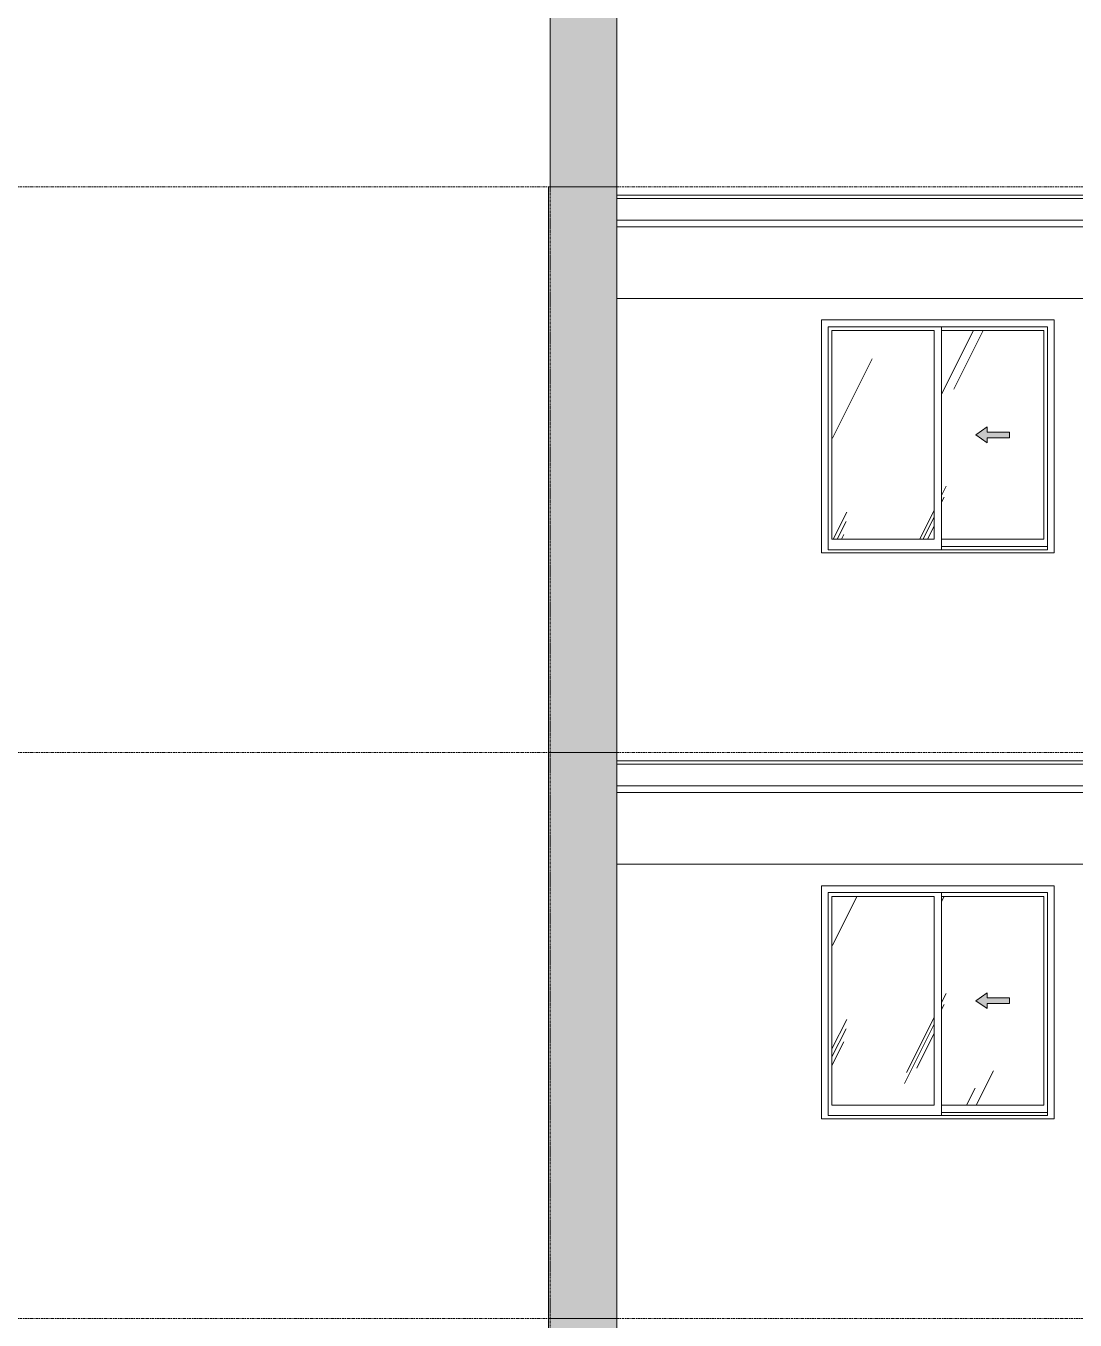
# Model space of a CAD drawing. Header units: millimetres. Extents: x 1240 to 198004, y -7796 to 35300.
# Drawn here: x 14084 to 20392, y 19190 to 26967 of the extents above; entities that cross this region are included whole.
import ezdxf

# ---------------------------------------------------------------- set-up
doc = ezdxf.new("R2010")
doc.units = ezdxf.units.MM
for name, pattern in [('1 NÉT CALL OUT', [6, 3, -3]), ('Centre', [31.75, 6.35, -4.7625, 15.875, -4.7625]), ('Grid Line', [22.225, 12.7, -3.175, 3.175, -3.175])]:
    doc.linetypes.add(name, pattern=pattern)
for name, color, linetype, lineweight in [('0-1', 7, 'Continuous', 5), ('A-DETL-GENF', 92, 'Continuous', 9), ('A-DETL-GENF-2', 92, '1 NÉT CALL OUT', 9), ('A-FLOR-2', 7, 'Continuous', 9), ('A-FLOR-LEVL-2', 51, 'Centre', 9), ('A-GLAZ', 151, 'Continuous', 9), ('A-GLAZ-3', 7, '1 NÉT CALL OUT', 9), ('A-WALL', 113, 'Continuous', 9), ('A-WALL-PATT-3', 111, 'Continuous', 5), ('S-BEAM-3', 7, 'Continuous', 9), ('S-GRID-1', 1, 'Grid Line', 9)]:
    doc.layers.add(name, color=color, linetype=linetype, lineweight=lineweight)
pattern_1 = [(63.435, (2168, 104.33), (-0.001, 1524.001), [532.46, -2875.304]), (63.435, (644, 104.33), (-0.001, 1524.001), [532.46, -2875.304]), (63.435, (2897.55, 398.8), (-0.001, 1524.001), [532.46, -2875.304]), (63.435, (1373.55, 398.8), (-0.001, 1524.001), [532.46, -2875.304]), (63.435, (2787.1, 294.83), (-0.001, 1524.001), [532.46, -2875.304]), (63.435, (1263.1, 294.83), (-0.001, 1524.001), [532.46, -2875.304]), (63.435, (2674.6, 890.1), (-0.001, 1524.001), [258.8, -3148.965]), (63.435, (1150.6, 890.1), (-0.001, 1524.001), [258.8, -3148.965]), (63.435, (2600.96, 797.95), (-0.001, 1524.001), [532.46, -2875.304]), (63.435, (1076.96, 797.95), (-0.001, 1524.001), [532.46, -2875.304]), (63.435, (2613.95, 864.1), (-0.001, 1524.001), [532.46, -2875.304]), (63.435, (1089.95, 864.1), (-0.001, 1524.001), [532.46, -2875.304]), (63.435, (1999.1, 573.94), (-0.001, 1524.001), [532.46, -2875.304]), (63.435, (475.1, 573.94), (-0.001, 1524.001), [532.46, -2875.304]), (63.435, (2012.1, 651.9), (-0.001, 1524.001), [532.46, -2875.304]), (63.435, (488.1, 651.9), (-0.001, 1524.001), [532.46, -2875.304]), (63.435, (2015.6, 708.1), (-0.001, 1524.001), [532.46, -2875.304]), (63.435, (491.6, 708.1), (-0.001, 1524.001), [532.46, -2875.304])]
pattern_2 = [(63.435, (2168, 104.33), (-0.001, 1524.001), [532.46, -2875.304]), (63.435, (644, 104.33), (-0.001, 1524.001), [532.46, -2875.304]), (63.435, (2897.55, 398.8), (-0.001, 1524.001), [532.46, -2875.304]), (63.435, (1373.55, 398.8), (-0.001, 1524.001), [532.46, -2875.304]), (63.435, (2787.1, 294.83), (-0.001, 1524.001), [532.46, -2875.304]), (63.435, (1263.1, 294.83), (-0.001, 1524.001), [532.46, -2875.304]), (63.435, (2674.6, 890.1), (-0.001, 1524.001), [258.8, -3148.965]), (63.435, (1150.6, 890.1), (-0.001, 1524.001), [258.8, -3148.965]), (63.435, (2600.96, 797.95), (-0.001, 1524.001), [532.46, -2875.304]), (63.435, (1076.96, 797.95), (-0.001, 1524.001), [532.46, -2875.304]), (63.435, (2613.95, 864.1), (-0.001, 1524.001), [532.46, -2875.304]), (63.435, (1089.95, 864.1), (-0.001, 1524.001), [532.46, -2875.304]), (63.435, (1999.1, 573.94), (-0.001, 1524.001), [532.46, -2875.304]), (63.435, (475.1, 573.94), (-0.001, 1524.001), [532.46, -2875.304]), (63.435, (2012.1, 651.9), (-0.001, 1524.001), [532.46, -2875.304]), (63.435, (488.1, 651.9), (-0.001, 1524.001), [532.46, -2875.304]), (63.435, (2015.6, 708.1), (-0.001, 1524.001), [532.46, -2875.304]), (63.435, (491.6, 708.1), (-0.001, 1524.001), [532.46, -2875.304])]

# ---------------------------------------------------------------- blocks, each defined once
blk = doc.blocks.new('NCV_TKTC_KET CAU_rvt-1-TKCS_MẶT ĐỨNG NỘI KHU 1')
at = {"layer": 'A-FLOR-2'}
for p, q in [((17636.9, 25930), (23335.3, 25930)), ((23335.3, 25760), (17636.9, 25760)), ((17636.9, 22530), (23335.3, 22530)), ((23335.3, 22360), (17636.9, 22360))]:
    blk.add_line(p, q, dxfattribs=at)
at = {"layer": 'S-BEAM-3'}
for p, q in [((17636.9, 25930), (23335.3, 25930)), ((17636.9, 25330), (20586.9, 25330)), ((17636.9, 22530), (23335.3, 22530)), ((17636.9, 21930), (20586.9, 21930))]:
    blk.add_line(p, q, dxfattribs=at)
blk = doc.blocks.new('1_FAMILY RVT - W01-WxH 1400x1400xmm-V275-TKCS_MẶT ĐỨNG NỘI KHU 1')
at = {"layer": 'A-DETL-GENF-2'}
blk.add_hatch(color=256, dxfattribs=at).paths.add_polyline_path([(19862.4, 21062.1), (19862.4, 21092.6), (19997.9, 21092.6), (19997.9, 21126.5), (19862.4, 21126.5), (19862.4, 21157), (19794.7, 21109.5)])
at = {"layer": 'A-GLAZ'}
h = blk.add_hatch(dxfattribs=at)
h.set_pattern_fill('FP_2', color=256, style=0, pattern_type=2)
h.set_pattern_definition(pattern_1)
h.paths.add_polyline_path([(18930.4, 20482.6), (19544.7, 20482.6), (19544.7, 21736.5), (18930.4, 21736.5), (18930.4, 21346)])
h = blk.add_hatch(dxfattribs=at)
h.set_pattern_fill('FP_2', color=256, style=0, pattern_type=2)
h.set_pattern_definition(pattern_1)
h.paths.add_polyline_path([(20203.4, 20482.6), (20203.4, 21736.5), (19589.2, 21736.5), (19589.2, 20482.6)])
h.paths.add_polyline_path([(19862.4, 21062.1), (19794.7, 21109.5), (19862.4, 21157), (19862.4, 21126.5), (19997.9, 21126.5), (19997.9, 21092.6), (19862.4, 21092.6)])
at = {"layer": 'A-DETL-GENF'}
for p, q in [((19794.7, 21109.5), (19862.4, 21157)), ((19794.7, 21109.5), (19862.4, 21157)), ((19862.4, 21157), (19862.4, 21126.5)), ((19862.4, 21157), (19862.4, 21126.5)), ((19794.7, 21109.5), (19862.4, 21062.1)), ((19862.4, 21062.1), (19794.7, 21109.5)), ((19997.9, 21126.5), (19862.4, 21126.5)), ((19862.4, 21126.5), (19997.9, 21126.5)), ((19862.4, 21092.6), (19862.4, 21062.1)), ((19997.9, 21092.6), (19862.4, 21092.6)), ((19862.4, 21092.6), (19862.4, 21062.1)), ((19997.9, 21092.6), (19862.4, 21092.6)), ((19997.9, 21126.5), (19997.9, 21092.6)), ((19997.9, 21126.5), (19997.9, 21092.6))]:
    blk.add_line(p, q, dxfattribs=at)
at = {"layer": 'A-GLAZ'}
for p, q in [((20266.9, 21800), (18866.9, 21800)), ((18866.9, 20400), (18866.9, 21800)), ((20266.9, 20400), (20266.9, 21800)), ((18907.9, 21759.1), (18907.9, 20419)), ((18907.9, 21759.1), (20226, 21759.1)), ((18930.4, 21736.5), (19544.7, 21736.5)), ((18930.4, 20482.6), (18930.4, 21736.5)), ((19544.7, 21736.5), (19544.7, 20482.6)), ((19589.2, 20419), (19589.2, 21759.1)), ((20203.4, 21736.5), (19589.2, 21736.5)), ((20203.4, 20482.6), (20203.4, 21736.5)), ((20226, 21759.1), (20226, 20419)), ((19544.7, 20482.6), (18930.4, 20482.6)), ((19589.2, 20482.6), (20203.4, 20482.6)), ((20266.9, 20400), (18866.9, 20400)), ((20226, 20419), (18907.9, 20419)), ((20226, 20438.1), (19589.2, 20438.1)), ((20226, 20438.1), (19589.2, 20438.1))]:
    blk.add_line(p, q, dxfattribs=at)
blk = doc.blocks.new('1_FAMILY RVT - W01-WxH 1400x1400xmm-V276-TKCS_MẶT ĐỨNG NỘI KHU 1')
at = {"layer": 'A-DETL-GENF-2'}
blk.add_hatch(color=256, dxfattribs=at).paths.add_polyline_path([(19862.4, 24462.1), (19862.4, 24492.6), (19997.9, 24492.6), (19997.9, 24526.5), (19862.4, 24526.5), (19862.4, 24557), (19794.7, 24509.5)])
at = {"layer": 'A-GLAZ'}
h = blk.add_hatch(dxfattribs=at)
h.set_pattern_fill('FP_7', color=256, style=0, pattern_type=2)
h.set_pattern_definition(pattern_2)
h.paths.add_polyline_path([(18930.4, 23882.6), (19544.7, 23882.6), (19544.7, 25136.5), (18930.4, 25136.5)])
h = blk.add_hatch(dxfattribs=at)
h.set_pattern_fill('FP_7', color=256, style=0, pattern_type=2)
h.set_pattern_definition(pattern_2)
h.paths.add_polyline_path([(20203.4, 23882.6), (20203.4, 25136.5), (19589.2, 25136.5), (19589.2, 23882.6)])
h.paths.add_polyline_path([(19862.4, 24462.1), (19794.7, 24509.5), (19862.4, 24557), (19862.4, 24526.5), (19997.9, 24526.5), (19997.9, 24492.6), (19862.4, 24492.6)])
at = {"layer": 'A-DETL-GENF'}
for p, q in [((19794.7, 24509.5), (19862.4, 24557)), ((19794.7, 24509.5), (19862.4, 24557)), ((19794.7, 24509.5), (19862.4, 24462.1)), ((19862.4, 24462.1), (19794.7, 24509.5)), ((19862.4, 24557), (19862.4, 24526.5)), ((19862.4, 24557), (19862.4, 24526.5)), ((19997.9, 24526.5), (19862.4, 24526.5)), ((19862.4, 24526.5), (19997.9, 24526.5)), ((19997.9, 24526.5), (19997.9, 24492.6)), ((19997.9, 24526.5), (19997.9, 24492.6)), ((19862.4, 24492.6), (19862.4, 24462.1)), ((19997.9, 24492.6), (19862.4, 24492.6)), ((19862.4, 24492.6), (19862.4, 24462.1)), ((19997.9, 24492.6), (19862.4, 24492.6))]:
    blk.add_line(p, q, dxfattribs=at)
at = {"layer": 'A-GLAZ'}
for p, q in [((20266.9, 25200), (18866.9, 25200)), ((18866.9, 23800), (18866.9, 25200)), ((20266.9, 23800), (20266.9, 25200)), ((18907.9, 25159.1), (18907.9, 23819)), ((18907.9, 25159.1), (20226, 25159.1)), ((18930.4, 25136.5), (19544.7, 25136.5)), ((18930.4, 23882.6), (18930.4, 25136.5)), ((19544.7, 25136.5), (19544.7, 23882.6)), ((19589.2, 23819), (19589.2, 25159.1)), ((20203.4, 25136.5), (19589.2, 25136.5)), ((20203.4, 23882.6), (20203.4, 25136.5)), ((20226, 25159.1), (20226, 23819)), ((19544.7, 23882.6), (18930.4, 23882.6)), ((19589.2, 23882.6), (20203.4, 23882.6)), ((20266.9, 23800), (18866.9, 23800)), ((20226, 23819), (18907.9, 23819)), ((20226, 23838.1), (19589.2, 23838.1)), ((20226, 23838.1), (19589.2, 23838.1))]:
    blk.add_line(p, q, dxfattribs=at)

msp = doc.modelspace()

# ---------------------------------------------------------------- hatches: boundary and pattern name
at = {"layer": 'A-WALL-PATT-3'}
for points in [[(17636.9, 26000), (17636.9, 29400), (17236.9, 29400), (17236.9, 26000)], [(17636.9, 22600), (17636.9, 26000), (17226.9, 26000), (17226.9, 22600)], [(17636.9, 19200), (17636.9, 22600), (17226.9, 22600), (17226.9, 19200)], [(17636.9, 15800), (17636.9, 19200), (17226.9, 19200), (17226.9, 15800)]]:
    msp.add_hatch(color=256, dxfattribs=at).paths.add_polyline_path(points)

# ---------------------------------------------------------------- linework, layer by layer
at = {"layer": 'A-FLOR-LEVL-2'}
for p, q in [((1240.2, 26000), (91585, 26000)), ((1240.2, 22600), (91585, 22600)), ((1240.2, 19200), (91585, 19200))]:
    msp.add_line(p, q, dxfattribs=at)
at = {"layer": 'A-WALL'}
for p, q in [((17236.9, 29400), (17236.9, 26000)), ((17636.9, 5600), (17636.9, 29400)), ((17226.9, 26000), (17226.9, 4700)), ((17636.9, 26000), (17226.9, 26000)), ((17236.9, 26000), (17636.9, 26000)), ((17636.9, 25950), (20536.9, 25950)), ((20536.9, 25800), (17636.9, 25800)), ((17636.9, 22600), (17226.9, 22600)), ((17226.9, 22600), (17636.9, 22600)), ((17636.9, 22550), (20536.9, 22550)), ((20536.9, 22400), (17636.9, 22400)), ((17636.9, 19200), (17226.9, 19200)), ((17226.9, 19200), (17636.9, 19200))]:
    msp.add_line(p, q, dxfattribs=at)
at = {"layer": 'S-GRID-1'}
msp.add_line((17236.9, -2695.9), (17236.9, 30542.5), dxfattribs=at)

# ---------------------------------------------------------------- block references
at = {"layer": '0-1'}
msp.add_blockref('NCV_TKTC_KET CAU_rvt-1-TKCS_MẶT ĐỨNG NỘI KHU 1', (0, 0), dxfattribs=at)
at = {"layer": 'A-GLAZ-3'}
for name in ['1_FAMILY RVT - W01-WxH 1400x1400xmm-V276-TKCS_MẶT ĐỨNG NỘI KHU 1', '1_FAMILY RVT - W01-WxH 1400x1400xmm-V275-TKCS_MẶT ĐỨNG NỘI KHU 1']:
    msp.add_blockref(name, (0, 0), dxfattribs=at)

doc.saveas('drawing.dxf')
